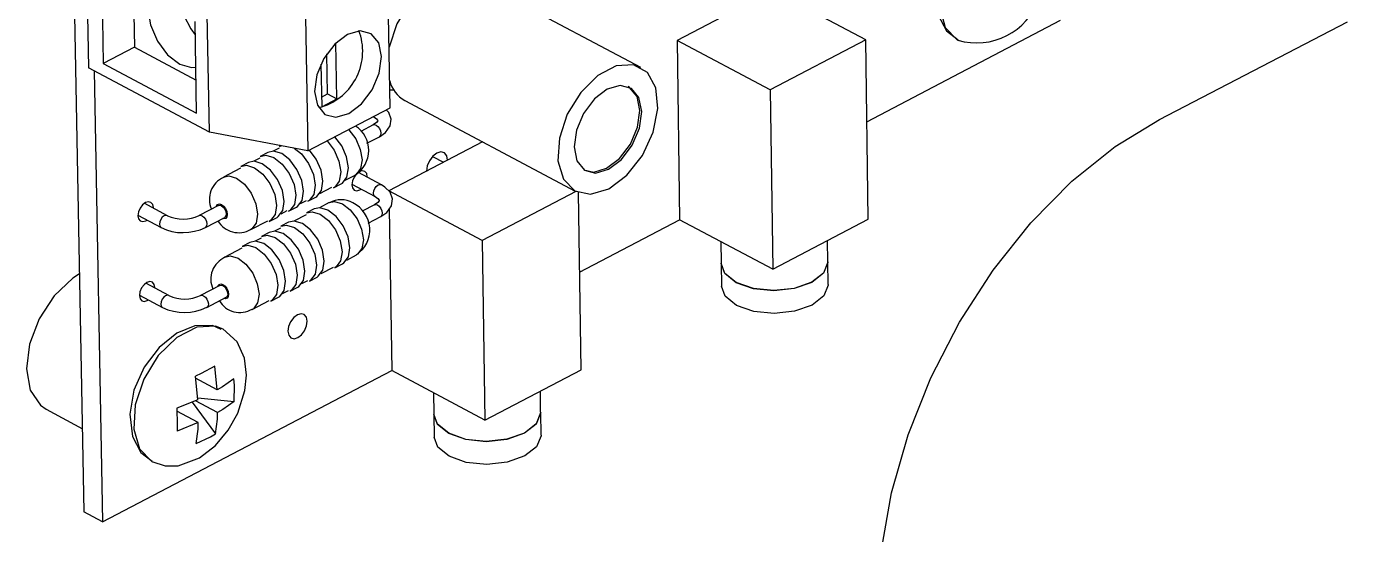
# Model space of a CAD drawing. Extents: x 0 to 158, y 0 to 202.
# Drawn here: x 93.74 to 102.41, y 125.07 to 128.41 of the extents above; entities that cross this region are included whole.
import ezdxf

# ---------------------------------------------------------------- set-up
doc = ezdxf.new("R2010")
doc.units = 0
doc.layers.get('0').update_dxf_attribs({"linetype": 'CONTINUOUS'})

msp = doc.modelspace()

# ---------------------------------------------------------------- linework, layer by layer
at = {"color": 7, "linetype": 'CONTINUOUS'}
for p, q in [((93.9474, 134.2684), (94.1192, 125.2222)), ((94.1212, 129.6375), (94.1496, 128.1366)), ((96.128, 127.8727), (96.1029, 129.3744)), ((94.9421, 127.7142), (94.915, 129.2163)), ((95.5627, 129.0943), (95.5887, 127.5918)), ((94.2346, 128.7666), (94.246, 128.1649)), ((97.7719, 128.1388), (96.654, 128.731)), ((94.4426, 128.656), (94.4498, 128.2706)), ((98.6374, 128.643), (98.01, 128.3156)), ((99.2487, 128.3201), (98.6374, 128.643)), ((94.8585, 127.8385), (94.8476, 128.4406)), ((99.2558, 127.7824), (100.5264, 128.4477)), ((101.1744, 127.7979), (102.4094, 128.4376)), ((95.7783, 127.9321), (95.772, 128.299)), ((98.6212, 127.9921), (98.01, 128.3156)), ((98.01, 128.3156), (98.0272, 127.1391)), ((99.2487, 128.3201), (98.6212, 127.9921)), ((99.2643, 127.1436), (99.2487, 128.3201)), ((94.4498, 128.2706), (94.246, 128.1649)), ((94.4498, 128.2706), (94.8546, 128.055)), ((95.7169, 127.9647), (95.7124, 128.2275)), ((94.9421, 127.7142), (94.1496, 128.1366)), ((94.1853, 128.1176), (94.2411, 125.1567)), ((94.246, 128.1649), (94.8585, 127.8385)), ((95.6742, 128.16), (95.679, 127.8804)), ((95.6779, 127.9444), (95.7169, 127.9647)), ((95.7169, 127.9647), (95.7783, 127.9321)), ((96.126, 127.9915), (96.1474, 127.991)), ((98.6212, 127.9921), (98.6376, 126.8148)), ((95.5887, 127.5918), (96.128, 127.8727)), ((95.6582, 127.8772), (95.679, 127.8804)), ((95.679, 127.8804), (95.7783, 127.9321)), ((96.224, 127.921), (97.3411, 127.3272)), ((96.0184, 127.8156), (96.0203, 127.8146)), ((96.0203, 127.8146), (96.0194, 127.8151)), ((95.5887, 127.5918), (94.9421, 127.7142)), ((96.0164, 127.7615), (95.9346, 127.7189)), ((95.9756, 127.641), (96.057, 127.6834)), ((95.3995, 127.609), (95.3604, 127.5886)), ((95.4117, 127.6253), (95.4018, 127.6201)), ((95.4018, 127.6201), (95.4136, 127.6249)), ((96.734, 127.6499), (96.1199, 127.3295)), ((95.1988, 127.5144), (95.148, 127.488)), ((95.2727, 127.5429), (95.2335, 127.5225)), ((95.3257, 127.5805), (95.2749, 127.554)), ((96.4064, 127.5549), (96.4784, 127.5166)), ((95.1458, 127.4768), (95.0344, 127.4189)), ((95.8339, 127.3983), (95.8982, 127.4319)), ((96.0705, 127.3687), (95.9196, 127.449)), ((95.6662, 127.3109), (95.7462, 127.3526)), ((95.7566, 127.3481), (95.8073, 127.3745)), ((95.8773, 127.3719), (96.0291, 127.291)), ((94.6667, 127.1657), (94.5146, 127.247)), ((95.5394, 127.2448), (95.5785, 127.2652)), ((95.5889, 127.2607), (95.6396, 127.2871)), ((95.7283, 127.2515), (95.6639, 127.218)), ((96.0291, 127.291), (96.0282, 127.2916)), ((96.7311, 127.004), (96.1199, 127.3295)), ((97.3452, 127.3251), (96.7311, 127.004)), ((97.3804, 126.1552), (97.3626, 127.3176)), ((94.473, 127.1692), (94.6251, 127.0879)), ((95.002, 127.233), (94.8749, 127.1668)), ((95.4125, 127.1786), (95.4516, 127.1991)), ((95.4621, 127.1945), (95.5128, 127.221)), ((95.5763, 127.1723), (95.4962, 127.1305)), ((95.6292, 127.2098), (95.5785, 127.1834)), ((96.0252, 127.2377), (95.9435, 127.1951)), ((95.9844, 127.1172), (96.0658, 127.1597)), ((96.1219, 127.2102), (96.1396, 126.1508)), ((94.9156, 127.0886), (95.0427, 127.1548)), ((95.2135, 127.0749), (95.3248, 127.1329)), ((95.3352, 127.1284), (95.3859, 127.1549)), ((95.4086, 127.0848), (95.3695, 127.0644)), ((95.4616, 127.1224), (95.4109, 127.0959)), ((97.3706, 126.7953), (98.0272, 127.1391)), ((98.6376, 126.8148), (98.0272, 127.1391)), ((98.6376, 126.8148), (99.2643, 127.1436)), ((95.208, 126.9901), (95.1573, 126.9637)), ((95.2818, 127.0187), (95.2427, 126.9983)), ((95.3348, 127.0563), (95.2841, 127.0298)), ((96.7311, 127.004), (96.75, 125.8245)), ((98.2978, 126.9953), (98.2999, 126.8537)), ((98.9995, 126.8637), (98.9976, 127.0037)), ((95.155, 126.9526), (95.0437, 126.8945)), ((95.8429, 126.8746), (95.9072, 126.9082)), ((95.6753, 126.7871), (95.7553, 126.8289)), ((95.7657, 126.8244), (95.8163, 126.8508)), ((98.2999, 126.8522), (98.302, 126.7036)), ((99.0015, 126.7136), (98.9995, 126.8622)), ((95.5485, 126.7209), (95.5877, 126.7413)), ((95.5981, 126.7368), (95.6488, 126.7633)), ((94.4828, 126.645), (94.6348, 126.5636)), ((94.6764, 126.6414), (94.5244, 126.7227)), ((95.0114, 126.7087), (94.8844, 126.6425)), ((95.4218, 126.6547), (95.4609, 126.6751)), ((95.4713, 126.6706), (95.522, 126.6971)), ((94.9251, 126.5643), (95.0521, 126.6306)), ((95.2229, 126.5508), (95.3341, 126.6089)), ((95.3445, 126.6044), (95.3953, 126.6309)), ((94.2411, 125.1567), (96.1396, 126.1508)), ((94.9937, 126.0237), (94.9772, 126.178)), ((96.75, 125.8245), (96.1396, 126.1508)), ((96.75, 125.8245), (97.3804, 126.1552)), ((94.8669, 125.9582), (94.8503, 126.1125)), ((94.9937, 126.0237), (94.8516, 126.0998)), ((94.8669, 125.9582), (94.7282, 125.9022)), ((94.9957, 125.8738), (94.8505, 125.9516)), ((94.8655, 125.9709), (95.1049, 125.9456)), ((96.4114, 126.0055), (96.4137, 125.864)), ((97.1154, 125.8756), (97.1133, 126.0151)), ((93.8704, 125.8958), (94.1089, 125.7677)), ((94.8688, 125.8084), (94.7285, 125.8836)), ((94.8282, 125.9426), (94.9829, 125.7354)), ((96.4137, 125.8625), (96.4162, 125.7136)), ((97.1178, 125.7253), (97.1155, 125.8742)), ((94.8688, 125.8084), (94.7302, 125.7523)), ((94.2411, 125.1567), (94.1192, 125.2222))]:
    msp.add_line(p, q, dxfattribs=at)
for points in [[(100.2977, 129.1789), (100.2451, 129.2043), (100.13, 129.2025), (100.0137, 129.1551), (99.8997, 129.0623), (99.8029, 128.933), (99.7364, 128.7831), (99.7079, 128.628), (99.7243, 128.4821), (99.7787, 128.3779), (99.8548, 128.3187)], [(100.3104, 129.1809), (100.2631, 129.1984), (100.143, 129.1922), (100.0145, 129.1261), (99.8951, 129.0089), (99.801, 128.8566), (99.7447, 128.6897), (99.734, 128.5309), (99.7703, 128.4015), (99.8487, 128.3191), (99.8568, 128.3148)], [(96.654, 128.731), (96.6073, 128.7479), (96.4936, 128.741), (96.3724, 128.678), (96.2603, 128.5675), (96.1723, 128.4242), (96.1214, 128.2721)], [(94.5476, 128.6001), (94.5372, 128.5218), (94.5546, 128.4171), (94.6006, 128.3117), (94.6682, 128.2217), (94.747, 128.1607), (94.8252, 128.1381), (94.853, 128.1406)], [(94.7735, 128.48), (94.8196, 128.3928), (94.8492, 128.3528)], [(95.8567, 127.8354), (95.9404, 127.8988), (96.0106, 127.9922), (96.0567, 128.1011), (96.0718, 128.2092), (96.0534, 128.2998), (96.0044, 128.3593), (95.9323, 128.3786), (95.8479, 128.3547), (95.7642, 128.2912), (95.6939, 128.1978), (95.6477, 128.0888), (95.6327, 127.9807), (95.6511, 127.89), (95.7002, 127.8306), (95.7724, 127.8114), (95.8567, 127.8354)], [(97.5627, 127.3424), (97.6812, 127.431), (97.7829, 127.5602), (97.8541, 127.7128), (97.8852, 127.8681), (97.8719, 128.0052), (97.8161, 128.1055), (97.7252, 128.1556), (97.6115, 128.1485), (97.4904, 128.0854), (97.3781, 127.9745), (97.2901, 127.831), (97.238, 127.6742), (97.2291, 127.5254), (97.2644, 127.4046), (97.3391, 127.3282), (97.4433, 127.3066), (97.5627, 127.3424)], [(97.5607, 127.47), (97.6453, 127.5344), (97.7163, 127.6289), (97.7631, 127.7392), (97.7784, 127.8486), (97.7601, 127.9404), (97.7107, 128.0006), (97.6379, 128.0201), (97.5528, 127.9958), (97.4682, 127.9315), (97.397, 127.8369), (97.3502, 127.7264), (97.3349, 127.617), (97.3533, 127.5252), (97.4027, 127.465), (97.4756, 127.4457), (97.5607, 127.47)], [(97.5484, 127.4766), (97.633, 127.5409), (97.704, 127.6354), (97.7508, 127.7458), (97.7661, 127.8552), (97.7478, 127.9469), (97.6984, 128.0072), (97.6893, 128.0126)], [(96.057, 127.6834), (96.0971, 127.7112), (96.1275, 127.7542), (96.134, 127.7988), (96.1185, 127.8426), (96.1025, 127.8594)], [(96.0203, 127.8146), (96.0392, 127.8013), (96.046, 127.7919), (96.0461, 127.7877), (96.0381, 127.7766), (96.0164, 127.7615)], [(101.2014, 123.3814), (100.9122, 123.2567), (100.6294, 123.1891), (100.36, 123.1803), (100.1107, 123.2307), (99.8877, 123.3391), (99.6964, 123.503), (99.5417, 123.7185), (99.4274, 123.9801), (99.3565, 124.2817), (99.3308, 124.6157), (99.3509, 124.9739), (99.4164, 125.3474), (99.5257, 125.7269), (99.6762, 126.1029), (99.864, 126.4662), (100.0845, 126.8076), (100.3323, 127.1188), (100.601, 127.3918), (100.884, 127.62), (101.1744, 127.7979)], [(95.8073, 127.3745), (95.8153, 127.3794), (95.8448, 127.419), (95.8544, 127.4792), (95.8426, 127.5509), (95.8111, 127.623), (95.7655, 127.6839)], [(95.4993, 127.6087), (95.5464, 127.5709), (95.5926, 127.5092), (95.6241, 127.437), (95.636, 127.3654), (95.6264, 127.3052), (95.5969, 127.2655), (95.5889, 127.2607)], [(95.6396, 127.2871), (95.6476, 127.292), (95.6771, 127.3316), (95.6867, 127.3918), (95.6748, 127.4635), (95.6434, 127.5356), (95.5978, 127.5965)], [(95.7148, 127.6575), (95.7604, 127.5966), (95.7919, 127.5245), (95.8037, 127.4528), (95.7941, 127.3926), (95.7646, 127.353), (95.7566, 127.3481)], [(95.2893, 127.5069), (95.2357, 127.5225), (95.1988, 127.5144)], [(95.2749, 127.554), (95.3118, 127.5622), (95.3654, 127.5466), (95.4195, 127.5048), (95.4658, 127.4431), (95.4973, 127.3709), (95.5091, 127.2993), (95.4996, 127.239), (95.47, 127.1994), (95.4621, 127.1945)], [(95.3859, 127.1549), (95.3939, 127.1597), (95.4234, 127.1994), (95.433, 127.2596), (95.4211, 127.3312), (95.3896, 127.4034), (95.3433, 127.4651), (95.2893, 127.5069)], [(95.4162, 127.573), (95.3626, 127.5886), (95.3257, 127.5805)], [(95.5128, 127.221), (95.5208, 127.2259), (95.5503, 127.2655), (95.5599, 127.3257), (95.548, 127.3974), (95.5165, 127.4695), (95.4702, 127.5312), (95.4162, 127.573)], [(96.5052, 127.5304), (96.4994, 127.5592), (96.4839, 127.578), (96.461, 127.5841), (96.4343, 127.5765), (96.4078, 127.5563), (96.3855, 127.5267), (96.3708, 127.4921), (96.3661, 127.4578), (96.3661, 127.4566)], [(95.148, 127.488), (95.1849, 127.4961), (95.2385, 127.4805), (95.2926, 127.4387), (95.3389, 127.377), (95.3704, 127.3048), (95.3822, 127.2331), (95.3727, 127.1729), (95.3432, 127.1333), (95.3352, 127.1284)], [(95.9782, 127.4178), (95.9782, 127.4213), (95.974, 127.4421), (95.9627, 127.4557), (95.9461, 127.4601), (95.9267, 127.4546), (95.9075, 127.44), (95.8914, 127.4185), (95.8808, 127.3935), (95.8773, 127.3687), (95.8815, 127.3479), (95.8928, 127.3342), (95.9094, 127.3298), (95.9288, 127.3354), (95.9367, 127.3403)], [(97.3993, 127.4663), (97.4633, 127.4522), (97.5484, 127.4766)], [(96.0658, 127.1597), (96.1059, 127.1876), (96.1363, 127.2306), (96.1427, 127.2753), (96.1272, 127.3191), (96.094, 127.3539), (96.0705, 127.3687)], [(94.5744, 127.215), (94.5744, 127.2185), (94.5701, 127.2394), (94.5588, 127.253), (94.5421, 127.2574), (94.5226, 127.2519), (94.5033, 127.2372), (94.4871, 127.2157), (94.4765, 127.1906), (94.473, 127.1657), (94.4773, 127.1449), (94.4887, 127.1312), (94.5053, 127.1268), (94.5248, 127.1324), (94.5328, 127.1373)], [(96.0291, 127.291), (96.048, 127.2778), (96.0548, 127.2683), (96.0549, 127.264), (96.0469, 127.2528), (96.0252, 127.2377)], [(95.002, 127.233), (95.01, 127.2348), (95.0216, 127.2314)], [(95.0216, 127.2314), (95.0334, 127.2223), (95.0434, 127.2089), (95.0503, 127.1932), (95.0529, 127.1776), (95.0508, 127.1645), (95.0444, 127.1559), (95.0427, 127.1548)], [(95.5785, 127.1834), (95.6155, 127.1915), (95.6691, 127.1759), (95.7231, 127.1341), (95.7694, 127.0725), (95.8008, 127.0004), (95.8126, 126.9288), (95.8031, 126.8687), (95.7735, 126.8292), (95.7657, 126.8244)], [(95.7198, 127.2023), (95.6662, 127.2179), (95.6292, 127.2098)], [(95.8163, 126.8508), (95.8242, 126.8556), (95.8537, 126.8952), (95.8633, 126.9553), (95.8515, 127.0268), (95.82, 127.0989), (95.7738, 127.1606), (95.7198, 127.2023)], [(95.4109, 127.0959), (95.4479, 127.1041), (95.5014, 127.0885), (95.5555, 127.0467), (95.6017, 126.985), (95.6332, 126.9129), (95.645, 126.8413), (95.6354, 126.7812), (95.6059, 126.7416), (95.5981, 126.7368)], [(95.5521, 127.1149), (95.4986, 127.1305), (95.4616, 127.1224)], [(95.6488, 126.7633), (95.6566, 126.7681), (95.6861, 126.8076), (95.6957, 126.8678), (95.6839, 126.9393), (95.6524, 127.0115), (95.6062, 127.0731), (95.5521, 127.1149)], [(95.2985, 126.9826), (95.245, 126.9982), (95.208, 126.9901)], [(95.2841, 127.0298), (95.3211, 127.0379), (95.3746, 127.0223), (95.4287, 126.9805), (95.4749, 126.9188), (95.5064, 126.8467), (95.5182, 126.7751), (95.5087, 126.715), (95.4792, 126.6754), (95.4713, 126.6706)], [(95.4254, 127.0488), (95.3718, 127.0644), (95.3348, 127.0563)], [(95.522, 126.6971), (95.5299, 126.7019), (95.5594, 126.7415), (95.569, 126.8016), (95.5571, 126.8732), (95.5257, 126.9453), (95.4794, 127.007), (95.4254, 127.0488)], [(95.1573, 126.9637), (95.1942, 126.9718), (95.2478, 126.9562), (95.3018, 126.9143), (95.3481, 126.8526), (95.3796, 126.7805), (95.3914, 126.7089), (95.3819, 126.6488), (95.3524, 126.6092), (95.3445, 126.6044)], [(95.3953, 126.6309), (95.4031, 126.6357), (95.4326, 126.6753), (95.4422, 126.7354), (95.4303, 126.807), (95.3988, 126.8791), (95.3526, 126.9408), (95.2985, 126.9826)], [(98.9995, 126.8637), (98.9995, 126.8601), (98.9712, 126.7893), (98.8939, 126.7291), (98.7794, 126.6887), (98.6451, 126.6741), (98.5115, 126.6877), (98.399, 126.7273), (98.3247, 126.787), (98.2999, 126.8537)], [(98.9995, 126.8622), (98.9995, 126.8586), (98.9712, 126.7878), (98.8939, 126.7276), (98.7794, 126.6872), (98.6451, 126.6726), (98.5115, 126.6862), (98.399, 126.7259), (98.3247, 126.7855), (98.2999, 126.8522)], [(94.0896, 126.7837), (94.045, 126.7547), (93.9235, 126.6394), (93.8252, 126.4895), (93.762, 126.3231), (93.7416, 126.1603), (93.7663, 126.0209), (93.8333, 125.9215), (93.8704, 125.8958)], [(94.584, 126.6908), (94.5841, 126.6943), (94.5798, 126.7151), (94.5685, 126.7288), (94.5518, 126.7331), (94.5323, 126.7276), (94.513, 126.7129), (94.4968, 126.6914), (94.4862, 126.6663), (94.4828, 126.6415), (94.487, 126.6206), (94.4984, 126.607), (94.5151, 126.6026), (94.5345, 126.6082), (94.5424, 126.6131)], [(95.0114, 126.7087), (95.0194, 126.7105), (95.031, 126.7071)], [(95.031, 126.7071), (95.0428, 126.698), (95.0528, 126.6846), (95.0597, 126.6689), (95.0623, 126.6533), (95.0602, 126.6402), (95.0538, 126.6316), (95.0521, 126.6306)], [(99.0015, 126.7136), (99.0015, 126.71), (98.9732, 126.6392), (98.896, 126.579), (98.7815, 126.5385), (98.6472, 126.5239), (98.5136, 126.5375), (98.4011, 126.5772), (98.3268, 126.6369), (98.302, 126.7036)], [(95.5837, 126.4734), (95.5784, 126.4995), (95.5643, 126.5166), (95.5435, 126.522), (95.5191, 126.5151), (95.495, 126.4967), (95.4747, 126.4698), (95.4614, 126.4384), (95.4571, 126.4072), (95.4624, 126.3812), (95.4766, 126.3641), (95.4974, 126.3587), (95.5217, 126.3656), (95.5459, 126.384), (95.5661, 126.4109), (95.5794, 126.4423), (95.5837, 126.4734)], [(95.0184, 126.42), (94.963, 126.4462), (94.8463, 126.4439), (94.728, 126.3956), (94.6122, 126.3017), (94.5144, 126.1711), (94.4473, 126.0199), (94.4192, 125.8635), (94.4367, 125.7166), (94.4926, 125.612), (94.567, 125.5554)], [(95.0316, 126.4217), (94.9811, 126.4402), (94.8586, 126.4332), (94.728, 126.366), (94.6069, 126.2475), (94.5118, 126.0938), (94.4554, 125.9257), (94.4454, 125.7659), (94.4831, 125.636), (94.5635, 125.5536), (94.5689, 125.5508)], [(94.5644, 125.5531), (94.652, 125.5243), (94.7361, 125.5249), (94.8771, 125.5766), (94.982, 125.6573), (95.066, 125.7579), (95.1281, 125.8694), (95.1749, 126.0189), (95.1845, 126.1189), (95.1717, 126.2298), (95.124, 126.3383), (95.0303, 126.4224)], [(94.9772, 126.178), (94.8874, 126.1313), (94.8503, 126.1125)], [(95.1029, 126.0954), (95.0286, 126.0438), (94.9937, 126.0237)], [(95.1049, 125.9456), (95.1063, 126.0532), (95.1029, 126.0954)], [(95.1049, 125.9456), (95.0306, 125.894), (94.9957, 125.8738)], [(94.7282, 125.9022), (94.7301, 125.7927), (94.7302, 125.7523)], [(94.9829, 125.7354), (94.9942, 125.8313), (94.9957, 125.8738)], [(97.1154, 125.8756), (97.1154, 125.8712), (97.0866, 125.8), (97.0087, 125.7395), (96.8937, 125.6987), (96.7589, 125.6841), (96.625, 125.6978), (96.5124, 125.7377), (96.4382, 125.7977), (96.4137, 125.864)], [(97.1155, 125.8742), (97.1154, 125.8697), (97.0866, 125.7985), (97.0088, 125.738), (96.8937, 125.6973), (96.7589, 125.6826), (96.625, 125.6963), (96.5124, 125.7362), (96.4382, 125.7962), (96.4137, 125.8625)], [(94.856, 125.6699), (94.8673, 125.7658), (94.8688, 125.8084)], [(94.856, 125.6699), (94.9491, 125.7148), (94.9829, 125.7354)], [(97.1178, 125.7253), (97.1178, 125.7208), (97.089, 125.6496), (97.0111, 125.589), (96.8961, 125.5483), (96.7613, 125.5337), (96.6274, 125.5473), (96.5148, 125.5873), (96.4407, 125.6473), (96.4162, 125.7136)]]:
    msp.add_lwpolyline(points, dxfattribs=at)
at = {"color": 8, "linetype": 'CONTINUOUS'}
for points in [[(96.0194, 127.8151), (96.0191, 127.8153), (96.0186, 127.8157)], [(95.8554, 127.7307), (95.8576, 127.7285), (95.9019, 127.6695), (95.932, 127.6005), (95.9433, 127.532), (95.9341, 127.4745), (95.9059, 127.4366), (95.8982, 127.4319)], [(96.0164, 127.7615), (96.0244, 127.7633), (96.0361, 127.7599)], [(96.0361, 127.7599), (96.0478, 127.7508), (96.0579, 127.7374), (96.0647, 127.7218), (96.0673, 127.7062), (96.0652, 127.6931), (96.0588, 127.6845), (96.057, 127.6834)], [(95.0341, 127.4187), (95.0697, 127.4266), (95.1209, 127.4117)], [(95.1209, 127.4117), (95.1727, 127.3717), (95.217, 127.3127), (95.2471, 127.2436), (95.2584, 127.175), (95.2493, 127.1174), (95.2211, 127.0795), (95.2133, 127.0748)], [(96.0282, 127.2916), (96.0279, 127.2918), (96.0208, 127.3003), (96.0182, 127.3134), (96.0204, 127.3289), (96.027, 127.3446), (96.0371, 127.3581), (96.0492, 127.3672)], [(96.0492, 127.3672), (96.0613, 127.3707), (96.0705, 127.3687)], [(95.7283, 127.2515), (95.7636, 127.2593), (95.8149, 127.2444)], [(95.8149, 127.2444), (95.8666, 127.2045), (95.9108, 127.1455), (95.9409, 127.0766), (95.9522, 127.0081), (95.943, 126.9506), (95.9148, 126.9128), (95.9072, 126.9082)], [(94.6452, 127.1643), (94.6331, 127.1551), (94.623, 127.1416), (94.6163, 127.1259), (94.6142, 127.1103), (94.6168, 127.0972), (94.6239, 127.0886), (94.6251, 127.0879)], [(94.6667, 127.1658), (94.6575, 127.1678), (94.6452, 127.1643)], [(94.875, 127.1668), (94.8829, 127.1686), (94.8946, 127.1652)], [(94.8946, 127.1652), (94.9063, 127.1561), (94.9164, 127.1427), (94.9233, 127.127), (94.9258, 127.1114), (94.9238, 127.0983), (94.9174, 127.0897), (94.9153, 127.0885)], [(94.9868, 127.2251), (94.9881, 127.2292), (94.9958, 127.2395), (95.0075, 127.2429), (95.0215, 127.2389)], [(95.0215, 127.2389), (95.0356, 127.228), (95.0477, 127.2119), (95.0559, 127.193), (95.059, 127.1743), (95.0565, 127.1586), (95.0488, 127.1483), (95.0371, 127.1449), (95.0275, 127.1469)], [(96.0252, 127.2377), (96.0332, 127.2395), (96.0449, 127.2361)], [(96.0449, 127.2361), (96.0566, 127.2271), (96.0667, 127.2137), (96.0735, 127.198), (96.0761, 127.1825), (96.074, 127.1694), (96.0676, 127.1608), (96.0658, 127.1597)], [(95.0434, 126.8944), (95.0791, 126.9023), (95.1303, 126.8873)], [(95.1303, 126.8873), (95.182, 126.8473), (95.2263, 126.7883), (95.2564, 126.7193), (95.2677, 126.6508), (95.2586, 126.5932), (95.2304, 126.5554), (95.2227, 126.5507)], [(94.6549, 126.6399), (94.6428, 126.6308), (94.6326, 126.6173), (94.626, 126.6015), (94.6238, 126.5859), (94.6265, 126.5729), (94.6336, 126.5643), (94.6348, 126.5636)], [(94.6763, 126.6414), (94.6671, 126.6434), (94.6549, 126.6399)], [(94.8844, 126.6425), (94.8924, 126.6442), (94.9041, 126.6408)], [(94.9041, 126.6408), (94.9158, 126.6317), (94.9259, 126.6183), (94.9327, 126.6026), (94.9353, 126.5871), (94.9332, 126.574), (94.9268, 126.5654), (94.9248, 126.5642)], [(94.9962, 126.7008), (94.9975, 126.705), (95.0052, 126.7153), (95.0169, 126.7187), (95.0309, 126.7146)], [(95.0309, 126.7146), (95.045, 126.7037), (95.0571, 126.6876), (95.0653, 126.6687), (95.0684, 126.6501), (95.0659, 126.6344), (95.0582, 126.624), (95.0465, 126.6207), (95.037, 126.6227)]]:
    msp.add_lwpolyline(points, dxfattribs=at)
at = {"color": 7, "linetype": 'CONTINUOUS'}
for centre, radius, start, end in [((99.9748, 128.7354), 0.436, 253.71199, 340.35004), ((95.5668, 128.2445), 0.381, 287.13434, 20.9447), ((96.3259, 128.1013), 0.2071, 194.14845, 240.53125), ((95.799, 127.5942), 0.1888, 301.4306, 57.72169), ((95.099, 127.2731), 0.1572, 113.97493, 204.14551), ((95.8057, 127.1167), 0.1534, 59.65931, 120.02808), ((95.7991, 127.0727), 0.1953, 303.31592, 64.4898), ((94.7696, 127.3891), 0.2459, 245.25967, 295.34869), ((94.7697, 127.3823), 0.3279, 243.8449, 296.42784), ((95.1329, 127.2093), 0.1552, 209.97052, 300.88645), ((95.1083, 126.749), 0.1571, 114.01453, 204.1965), ((94.7792, 126.8642), 0.2454, 245.22207, 295.38625), ((94.7792, 126.8574), 0.3273, 243.80684, 296.46561), ((95.1423, 126.6851), 0.155, 209.99127, 300.93292)]:
    msp.add_arc(centre, radius, start, end, dxfattribs=at)

doc.saveas('drawing.dxf')
